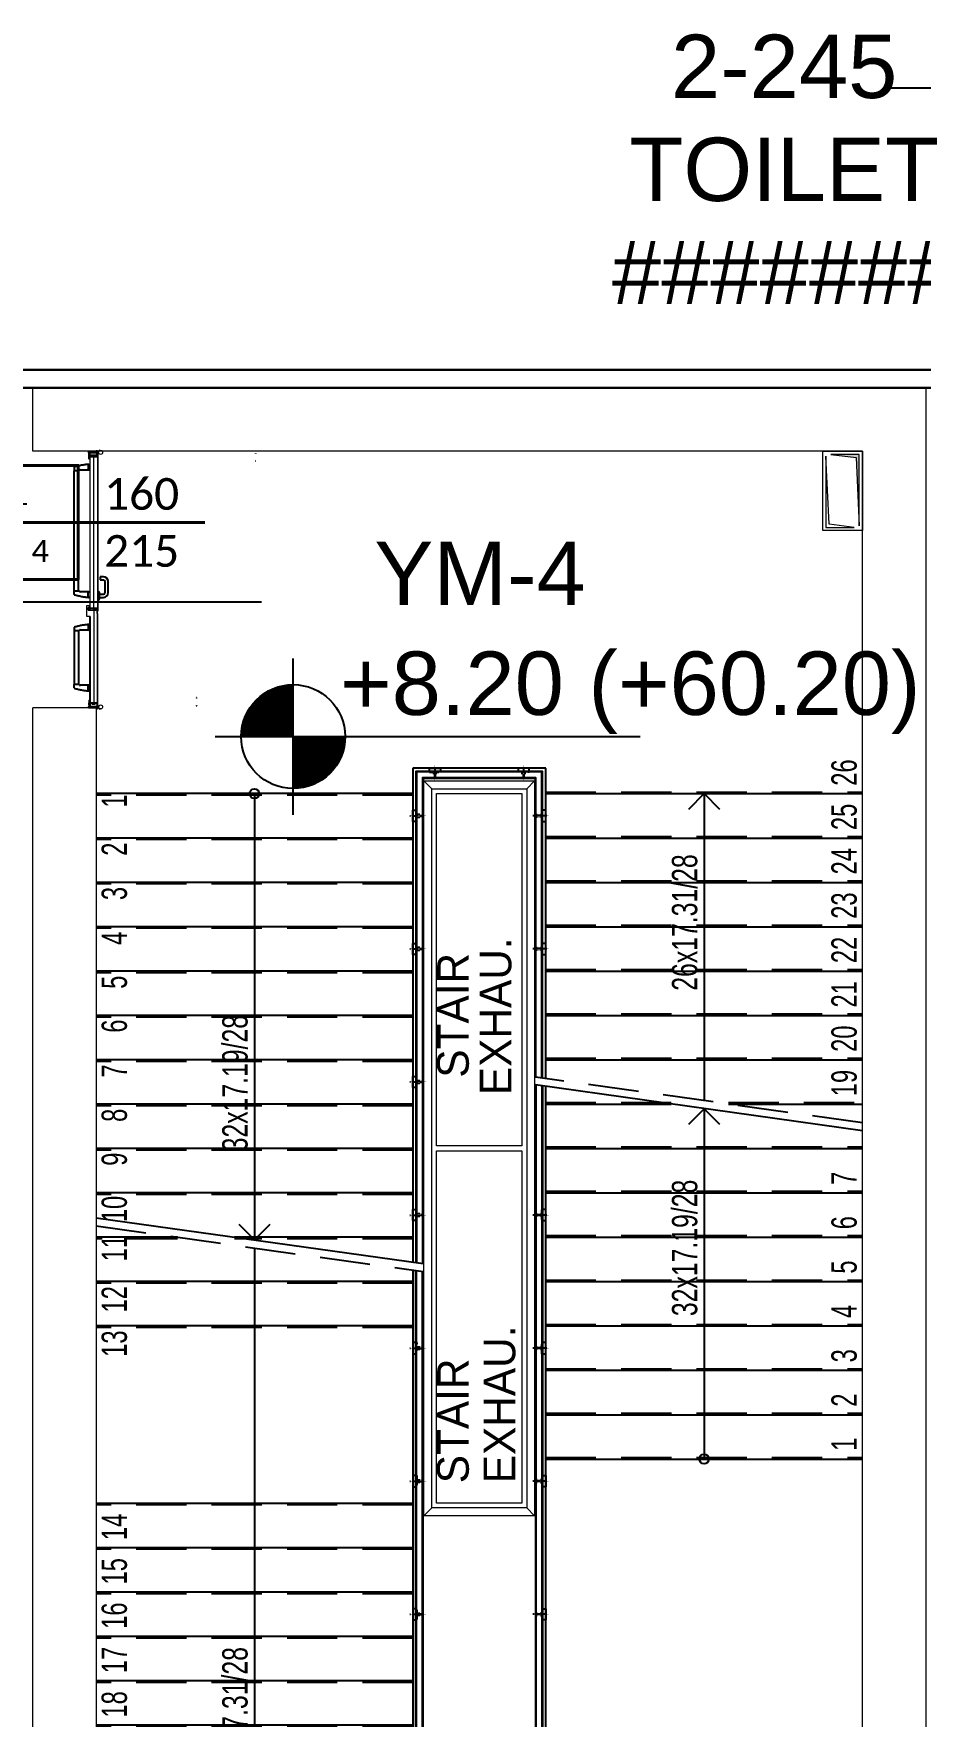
# Model space of a CAD drawing. Header units: centimetres. Extents: x -678439 to 55805, y -426864 to 17948.
# Drawn here: x 47640 to 48200, y 16465 to 17528 of the extents above; entities that cross this region are included whole.
import ezdxf
from ezdxf.enums import TextEntityAlignment as Align

# ---------------------------------------------------------------- set-up
doc = ezdxf.new("R2010")
doc.units = ezdxf.units.CM
doc.header["$LTSCALE"] = 0.01
doc.header["$MEASUREMENT"] = 0
for name, pattern in [('DASHDOT', [1, 0.5, -0.25, 0, -0.25]), ('DOT', [6.35, 0, -6.35]), ('HIDDEN', [9.525, 6.35, -3.175])]:
    doc.linetypes.add(name, pattern=pattern)
doc.layers.get('0').update_dxf_attribs({"lineweight": 0})
for name, color, linetype in [('6', 242, 'Continuous'), ('AG-DOOR', 2, 'Continuous'), ('AG-DOOR-OPENING', 9, 'HIDDEN'), ('AG-HATCH', 9, 'Continuous'), ('AG-HIDDEN', 9, 'HIDDEN'), ('AG-STAIR', 3, 'Continuous'), ('AG-TEXT', 7, 'Continuous'), ('AR-HANDRAIL', 20, 'Continuous'), ('V_KOT', 2, 'Continuous')]:
    doc.layers.add(name, color=color, linetype=linetype)
for name, color, linetype, lineweight in [('AG-DOOR-NOTATION-FIRE', 1, 'Continuous', 40), ('AG-Door_Aluminum', 60, 'Continuous', 13), ('AG-Insulation_Heat_Rockwool', 95, 'BATTING', 13), ('AI-040', 2, 'Continuous', 20), ('AI-040 @ 250', 2, 'Continuous', 20), ('Cephe Duvarı', 3, 'Continuous', 30), ('PERDE DUVAR', 5, 'Continuous', 40), ('shaft', 3, 'Continuous', 20), ('sıva', 160, 'Continuous', 9)]:
    doc.layers.add(name, color=color, linetype=linetype, lineweight=lineweight)
doc.styles.add('$0$IIS IKEA SANS', font='')
doc.styles.add('ALANLAR_B8$0$ALANLAR_B8$0$VIVA_100', font='arial.ttf', dxfattribs={"height": 25})
doc.styles.add('Arial', font='arial.ttf')
doc.styles.add('CALIBRI LIGHT', font='calibril.ttf')
doc.styles.get('$0$IIS IKEA SANS').set_extended_font_data('IKEA Sans')
doc.linetypes.add('BATTING', pattern='A,0.0001,-0.1,[134,ltypeshp.shx,S=0.1,R=0,X=-0.1,Y=0],-0.2,[134,ltypeshp.shx,S=0.1,R=180,X=0.1,Y=0],-0.1', length=0.4001)

# ---------------------------------------------------------------- blocks, each defined once
blk = doc.blocks.new('A$C4FB81733')
at = {"layer": 'PERDE DUVAR', "lineweight": -2}
blk.add_line((8780, 5140), (8780, 5540), dxfattribs=at)
for points in [[(8780, 5140), (0, 5140), (0, 5540), (8780, 5540)], [(10400, 5540), (10800, 5540), (10800, -100), (0, -100), (0, 300), (10400, 300), (10400, 5540)]]:
    blk.add_lwpolyline(points, dxfattribs=at)
blk = doc.blocks.new('*U93')
at = {"style": 'Arial'}
for tag, p in [('NO', (1.676, 0.8)), ('MAHAL', (1.676, -1.8)), ('ALAN', (1.676, -4.4))]:
    blk.add_attdef(tag, text='', height=1.6, dxfattribs=at).set_placement(p, align=Align.MIDDLE_CENTER)
blk = doc.blocks.new('*U260')
for p, q in [((0, -493), (0, 493)), ((-493, 0), (2191, 0))]:
    blk.add_line(p, q)
at = {"const_width": 328}
for points in [[(0, 164, 0.414214), (-164, 0, 0.414214)], [(0, -164, 0.414214), (164, 0, 0.414214)]]:
    blk.add_lwpolyline(points, format="xyb", dxfattribs=at)
blk.add_circle((0, 0), 328)
at = {"style": 'ALANLAR_B8$0$ALANLAR_B8$0$VIVA_100'}
for tag, p in [('%%P0.00', (1897, 137)), ('-0.07', (1834, -502))]:
    blk.add_attdef(tag, text='', height=400, dxfattribs=at).set_placement(p, align=Align.RIGHT)
blk = doc.blocks.new('*U273')
blk.add_lwpolyline([(1000, -450), (2200, -450), (2200, 450), (1000, 450)], close=True)
for points in [[(2200, 0), (0, 0)], [(1600, -450), (1600, 0)]]:
    blk.add_lwpolyline(points)
at = {"style": 'CALIBRI LIGHT'}
for tag, height, p in [('GENİŞLİK', 250, (500, 225)), ('KAPIKODU', 175, (1600, 225)), ('YÜKSEKLİK', 250, (500, -225)), ('KATTAKI.SAYISI', 175, (1300, -225)), ('BULUNDUGU.KAT', 175, (1900, -225))]:
    blk.add_attdef(tag, text='', height=height, dxfattribs=at).set_placement(p, align=Align.MIDDLE_CENTER)
blk = doc.blocks.new('conta')
at = {"layer": 'sıva', "ltscale": 10}
for p, q in [((-2649.9, 5345.5), (-2649.8, 5345.6)), ((-2649.9, 5344.5), (-2649.8, 5344.3)), ((-2649.8, 5344.3), (-2649.7, 5344.3)), ((-2649.7, 5345.4), (-2649.3, 5345.4)), ((-2649.2, 5345.4), (-2649.1, 5345.5)), ((-2649, 5344), (-2648.8, 5343.8)), ((-2648.9, 5344.1), (-2648.7, 5343.9)), ((-2648.8, 5345.1), (-2648.6, 5345.3)), ((-2648.8, 5344.9), (-2648.6, 5345.2)), ((-2648.7, 5343.8), (-2648.7, 5343.8)), ((-2648.6, 5345.3), (-2648.6, 5345.3))]:
    blk.add_line(p, q, dxfattribs=at)
for centre, radius, start, end in [((-2649.8, 5345.5), 0.05, 140.6345, 188.9372), ((-2653, 5345), 3.19, 350.4674, 8.9372), ((-2649.9, 5344.5), 0.02, 170.4674, 213.7451), ((-2649.7, 5345.6), 0.0696, 22.2428, 159.258), ((-2650.9, 5345), 1.24, 340.3382, 16.7772), ((-2649.7, 5344.6), 0.03, 160.3382, 273.2666), ((-2649.7, 5345.4), 0.03, 90, 196.7772), ((-2649.6, 5341.5), 3.01, 80.4362, 93.2666), ((-2649.3, 5345.5), 0.05, 270, 303.0062), ((-2649.2, 5344.1), 0.231, 353.9571, 81.9004), ((-2649.1, 5345.5), 0.03, 4.7972, 123.0062), ((-2649.1, 5344.5), 0.03, 260.4362, 338.7066), ((-2651.2, 5344.8), 2.33, 7.5897, 18.7951), ((-2649, 5345.6), 0.05, 18.7951, 42.1429), ((-2650.2, 5345), 1.27, 338.7066, 23.0418), ((-2648.9, 5344.1), 0.1, 173.9571, 217.2653), ((-2648.8, 5345.1), 0.05, 187.5897, 322.7347), ((-2658.2, 5345.2), 9.36, 353.6857, 357.8537), ((-2648.8, 5344.2), 0.1, 173.6857, 217.2653), ((-2648.8, 5344.8), 0.05, 142.7347, 180.2669), ((-2648.7, 5343.8), 0.05, 217.2653, 307.2653), ((-2648.7, 5343.8), 0.05, 307.2653, 37.2653), ((-2648.6, 5345.3), 0.05, 52.7347, 142.7347), ((-2648.6, 5345.3), 0.05, 322.7347, 52.7347)]:
    blk.add_arc(centre, radius, start, end, dxfattribs=at)
for points, knots in [([(-2649, 5345.6), (-2649, 5345.6), (-2649.1, 5345.7), (-2649.2, 5345.4), (-2649.3, 5345.7), (-2649.4, 5345.5), (-2649.5, 5345.7), (-2649.6, 5345.5), (-2649.7, 5345.6), (-2649.7, 5345.6)], [0.0086373, 0.0086373, 0.0086373, 0.0086373, 0.1097304, 0.3133405, 0.4430081, 0.5658764, 0.7165186, 0.8527974, 0.9648495, 0.9648495, 0.9648495, 0.9648495]), ([(-2649.7, 5344.3), (-2649.7, 5344.3), (-2649.7, 5344.5), (-2649.6, 5344.3), (-2649.3, 5344.4), (-2649.2, 5344.4), (-2649.2, 5344.4)], [0, 0, 0, 0, 0.1008757, 0.3841126, 0.5436166, 0.6906785, 0.6906785, 0.6906785, 0.6906785])]:
    blk.add_open_spline(points, degree=3, knots=knots, dxfattribs=at)
blk = doc.blocks.new('YANGIN KAC KAPI')
at = {"layer": 'AG-HATCH', "lineweight": 5, "ltscale": 2}
h = blk.add_hatch(color=256, dxfattribs=at)
h.dxf.hatch_style = 1
h.paths.add_polyline_path([(-1.593, -0.023), (-1.595, -0.023), (-1.595, -0.009), (-1.593, -0.009)])
h = blk.add_hatch(color=256, dxfattribs=at)
h.dxf.hatch_style = 1
h.paths.add_polyline_path([(-0.027, -0.023), (-0.025, -0.023), (-0.025, -0.009), (-0.027, -0.009)])
at = {"layer": 'AG-DOOR', "color": 4, "lineweight": -2, "ltscale": 10}
for p, q in [((-0.828, 0.047), (-0.828, 0.027)), ((-0.828, 0.027), (-0.808, 0.027)), ((-0.808, 0.027), (-0.808, 0.047)), ((-0.728, 0.077), (-0.798, 0.077)), ((-0.728, 0.057), (-0.798, 0.057)), ((-0.733, 0.019), (-0.733, 0.011)), ((-0.686, 0.021), (-0.731, 0.021)), ((-0.718, 0.021), (-0.718, 0.047)), ((-0.698, 0.021), (-0.698, 0.047)), ((-0.683, 0.011), (-0.683, 0.019))]:
    blk.add_line(p, q, dxfattribs=at)
at = {"layer": 'AG-DOOR', "color": 9, "linetype": 'HIDDEN', "ltscale": 100}
for p, q in [((-1.537, -0.046), (-1.537, -0.039)), ((-1.537, -0.046), (-1.537, -0.039)), ((-1.537, -0.046), (-1.537, -0.039)), ((-1.535, -0.049), (-1.505, -0.049)), ((-1.502, -0.039), (-1.502, -0.046)), ((-1.502, -0.046), (-1.502, -0.101)), ((-1.497, -0.104), (-1.5, -0.104)), ((-1.497, -0.104), (-1.497, -0.139)), ((-0.738, -0.104), (-0.738, -0.139)), ((-0.738, -0.104), (-0.735, -0.104)), ((-0.733, -0.046), (-0.733, -0.039)), ((-0.733, -0.046), (-0.733, -0.039)), ((-0.733, -0.046), (-0.733, -0.039)), ((-0.733, -0.046), (-0.733, -0.101)), ((-0.7, -0.049), (-0.731, -0.049)), ((-0.698, -0.039), (-0.698, -0.046)), ((-0.527, -0.039), (-0.527, -0.046)), ((-0.525, -0.049), (-0.495, -0.049)), ((-0.492, -0.046), (-0.492, -0.039)), ((-0.492, -0.046), (-0.492, -0.039)), ((-0.492, -0.046), (-0.492, -0.039)), ((-0.492, -0.046), (-0.492, -0.101)), ((-0.487, -0.104), (-0.49, -0.104)), ((-0.487, -0.104), (-0.487, -0.139)), ((-0.148, -0.104), (-0.148, -0.139)), ((-0.148, -0.104), (-0.145, -0.104)), ((-0.143, -0.039), (-0.143, -0.046)), ((-0.143, -0.046), (-0.143, -0.101)), ((-0.11, -0.049), (-0.14, -0.049)), ((-0.108, -0.046), (-0.108, -0.039)), ((-0.108, -0.046), (-0.108, -0.039)), ((-0.108, -0.046), (-0.108, -0.039)), ((-1.518, -0.139), (-1.497, -0.139)), ((-0.738, -0.111), (-1.497, -0.111)), ((-0.738, -0.139), (-1.497, -0.139)), ((-0.717, -0.139), (-0.738, -0.139)), ((-0.508, -0.139), (-0.487, -0.139)), ((-0.487, -0.111), (-0.148, -0.111)), ((-0.487, -0.139), (-0.148, -0.139)), ((-0.127, -0.139), (-0.148, -0.139))]:
    blk.add_line(p, q, dxfattribs=at)
at = {"layer": 'AG-DOOR', "color": 9, "ltscale": 10}
for p, q in [((-0.627, -0.001), (-0.63, -0.001)), ((-0.63, -0.02), (-0.627, -0.02)), ((-0.627, -0.016), (-0.627, -0.001)), ((-0.627, -0.004), (-0.617, -0.004)), ((-0.627, -0.006), (-0.617, -0.006)), ((-0.617, -0.01), (-0.627, -0.016)), ((-0.627, -0.02), (-0.627, -0.016))]:
    blk.add_line(p, q, dxfattribs=at)
at = {"layer": 'AG-DOOR', "color": 4, "lineweight": -2, "ltscale": 10}
for centre, radius, start, end in [((-0.798, 0.047), 0.03, 90, 180), ((-0.798, 0.047), 0.01, 90, 180), ((-0.731, 0.019), 0.0025, 90, 180), ((-0.728, 0.047), 0.03, 0, 90), ((-0.728, 0.047), 0.01, 0, 90), ((-0.686, 0.019), 0.0025, 0, 90)]:
    blk.add_arc(centre, radius, start, end, dxfattribs=at)
at = {"layer": 'AG-DOOR', "color": 9, "linetype": 'HIDDEN', "ltscale": 100}
for centre, radius, start, end in [((-1.162, -0.023), 0.376, 183.5277, 197.6198), ((-1.535, -0.046), 0.0025, 180, 270), ((-1.505, -0.046), 0.0025, 270, 0), ((-1.5, -0.101), 0.0025, 180, 270), ((-0.735, -0.101), 0.0025, 270, 0), ((-0.731, -0.046), 0.0025, 180, 270), ((-0.731, -0.046), 0.0025, 180, 270), ((-0.731, -0.046), 0.0025, 180, 270), ((-1.074, -0.023), 0.376, 342.3802, 356.4723), ((-0.7, -0.046), 0.0025, 270, 0), ((-0.151, -0.023), 0.376, 183.5277, 197.6198), ((-0.525, -0.046), 0.0025, 180, 270), ((-0.495, -0.046), 0.0025, 270, 0), ((-0.495, -0.046), 0.0025, 270, 0), ((-0.495, -0.046), 0.0025, 270, 0), ((-0.49, -0.101), 0.0025, 180, 270), ((-0.145, -0.101), 0.0025, 270, 0), ((-0.14, -0.046), 0.0025, 180, 270), ((-0.483, -0.023), 0.376, 342.3802, 356.4723), ((-0.11, -0.046), 0.0025, 270, 0), ((-1.518, -0.136), 0.0025, 197.6198, 270), ((-0.717, -0.136), 0.0025, 270, 342.3802), ((-0.508, -0.136), 0.0025, 197.6198, 270), ((-0.127, -0.136), 0.0025, 270, 342.3802)]:
    blk.add_arc(centre, radius, start, end, dxfattribs=at)
at = {"layer": 'AG-DOOR-OPENING', "color": 9, "linetype": 'DOT', "ltscale": 80}
for points in [[(-1.607, 0.011), (-1.607, 1.007, -0.414214), (-1.606, 1.008), (-1.558, 1.008, -0.414214), (-1.557, 1.007), (-1.557, 0.011)], [(-0.013, 0.011), (-0.013, 0.635, 0.414214), (-0.014, 0.636), (-0.062, 0.636, 0.414214), (-0.063, 0.635), (-0.063, 0.011)]]:
    blk.add_lwpolyline(points, format="xyb", dxfattribs=at)
for centre, radius, start, end in [((-1.608, 0.01), 0.998, 0.0403, 89.9595), ((-0.015, 0.039), 0.596, 89.8091, 182.8107)]:
    blk.add_arc(centre, radius, start, end, dxfattribs=at)
at = {"layer": 'AG-Door_Aluminum', "color": 9, "ltscale": 10}
for p, q in [((-1.625, 0.025), (-1.629, 0.024)), ((-1.621, 0.014), (-1.62, 0.011)), ((-1.62, 0.011), (-1.618, 0.011)), ((-1.618, 0.011), (-1.619, 0.016)), ((-1.618, 0.01), (-1.618, 0.017)), ((-1.615, 0.01), (-1.615, 0.016)), ((-1.605, 0.019), (-1.61, 0.015)), ((-1.592, 0.008), (-1.607, 0.008)), ((-1.592, 0.005), (-1.593, 0.005)), ((-1.59, -0.009), (-1.59, 0.003)), ((-0.03, -0.009), (-0.03, 0.003)), ((-0.028, 0.008), (-0.013, 0.008)), ((-0.028, 0.005), (-0.027, 0.005)), ((-0.015, 0.019), (-0.01, 0.015)), ((-0.005, 0.01), (-0.005, 0.016)), ((-0.002, 0.01), (-0.002, 0.017)), ((-0.002, 0.011), (-0.001, 0.016)), ((0, 0.011), (-0.002, 0.011)), ((0.001, 0.014), (0, 0.011)), ((0.005, 0.025), (0.009, 0.024)), ((-1.59, -0.017), (-1.59, -0.009)), ((-1.587, -0.017), (-1.59, -0.017)), ((-0.033, -0.017), (-0.03, -0.017)), ((-0.03, -0.017), (-0.03, -0.009))]:
    blk.add_line(p, q, dxfattribs=at)
at = {"layer": 'AG-Door_Aluminum', "ltscale": 0.3}
for p, q in [((-1.607, 0.009), (-1.607, 0.01)), ((-1.606, 0.011), (-0.611, 0.011)), ((-1.606, 0.01), (-0.611, 0.01)), ((-1.606, 0.01), (-1.606, 0.009)), ((-1.606, 0.009), (-1.587, 0.009)), ((-1.606, 0.008), (-1.589, 0.008)), ((-1.605, 0.009), (-1.605, 0.01)), ((-1.589, 0.009), (-1.589, 0.008)), ((-1.587, -0.009), (-1.587, 0.009)), ((-1.586, -0.009), (-1.586, 0.009)), ((-0.631, -0.009), (-0.631, 0.009)), ((-0.63, -0.009), (-0.63, 0.009)), ((-0.611, 0.009), (-0.63, 0.009)), ((-0.628, 0.009), (-0.628, 0.008)), ((-0.611, 0.008), (-0.628, 0.008)), ((-0.619, 0.006), (-0.619, -0.001)), ((-0.618, 0.007), (-0.598, 0.007)), ((-0.617, 0.006), (-0.598, 0.006)), ((-0.612, 0.009), (-0.612, 0.01)), ((-0.611, 0.01), (-0.611, 0.009)), ((-0.61, 0.009), (-0.61, 0.01)), ((-0.598, 0.007), (-0.595, 0.011)), ((-0.598, 0.006), (-0.594, 0.01)), ((-0.014, 0.011), (-0.595, 0.011)), ((-0.014, 0.01), (-0.594, 0.01)), ((-0.034, -0.009), (-0.034, 0.009)), ((-0.033, -0.009), (-0.033, 0.009)), ((-0.014, 0.009), (-0.033, 0.009)), ((-0.031, 0.009), (-0.031, 0.008)), ((-0.014, 0.008), (-0.031, 0.008)), ((-0.015, 0.009), (-0.015, 0.01)), ((-0.014, 0.01), (-0.014, 0.009)), ((-0.013, 0.009), (-0.013, 0.01)), ((-1.587, -0.038), (-1.587, -0.009)), ((-1.586, -0.038), (-1.586, -0.009)), ((-0.631, -0.038), (-1.586, -0.038)), ((-1.586, -0.039), (-0.631, -0.039)), ((-0.647, -0.058), (-0.647, -0.042)), ((-0.646, -0.041), (-0.634, -0.041)), ((-0.646, -0.057), (-0.646, -0.043)), ((-0.578, -0.059), (-0.646, -0.059)), ((-0.645, -0.042), (-0.634, -0.042)), ((-0.579, -0.058), (-0.645, -0.058)), ((-0.634, -0.043), (-0.635, -0.049)), ((-0.634, -0.05), (-0.619, -0.05)), ((-0.631, -0.038), (-0.631, -0.009)), ((-0.63, -0.038), (-0.63, -0.009)), ((-0.618, -0.049), (-0.618, -0.042)), ((-0.578, -0.039), (-0.578, -0.057)), ((-0.577, -0.038), (-0.034, -0.038)), ((-0.577, -0.039), (-0.577, -0.058)), ((-0.034, -0.039), (-0.577, -0.039)), ((-0.034, -0.038), (-0.034, -0.009)), ((-0.033, -0.038), (-0.033, -0.009))]:
    blk.add_line(p, q, dxfattribs=at)
at = {"layer": 'AG-Door_Aluminum', "color": 4, "ltscale": 0.3}
for p, q in [((-1.595, 0.004), (-1.595, -0.006)), ((-0.025, 0.004), (-0.025, -0.006)), ((-1.595, -0.038), (-1.607, -0.038)), ((-1.597, -0.009), (-1.597, -0.008)), ((-1.597, -0.023), (-1.597, -0.009)), ((-1.595, -0.025), (-1.595, -0.038)), ((-0.025, -0.025), (-0.025, -0.038)), ((-0.025, -0.038), (-0.013, -0.038)), ((-0.023, -0.009), (-0.023, -0.008)), ((-0.023, -0.023), (-0.023, -0.009))]:
    blk.add_line(p, q, dxfattribs=at)
for points in [[(-1.624, 0.007), (-1.624, 0), (-1.626, 0), (-1.626, 0.007, -0.414214), (-1.623, 0.01), (-1.612, 0.01, -0.414214), (-1.61, 0.008, 0.414214), (-1.609, 0.007), (-1.596, 0.007)], [(-1.596, 0.005), (-1.609, 0.005, -0.414214), (-1.612, 0.008, 0.414214), (-1.612, 0.008), (-1.623, 0.008, 0.414214), (-1.624, 0.007)], [(-1.593, 0.004), (-1.593, -0.006, -0.414214), (-1.595, -0.008, 0.414214), (-1.595, -0.009), (-1.595, -0.023, 0.414214), (-1.595, -0.023, -0.414214), (-1.593, -0.025), (-1.593, -0.038, -0.414214), (-1.595, -0.04), (-1.607, -0.04, 1), (-1.607, -0.043), (-1.572, -0.043)], [(-0.027, 0.004), (-0.027, -0.006, 0.414214), (-0.025, -0.008, -0.414214), (-0.025, -0.009), (-0.025, -0.023, -0.414214), (-0.025, -0.023, 0.414214), (-0.027, -0.025), (-0.027, -0.038, 0.414214), (-0.025, -0.04), (-0.013, -0.04, -1), (-0.013, -0.043), (-0.048, -0.043)], [(0.004, 0.007), (0.004, 0), (0.006, 0), (0.006, 0.007, 0.414214), (0.003, 0.01), (-0.008, 0.01, 0.414214), (-0.01, 0.008, -0.414214), (-0.011, 0.007), (-0.024, 0.007)], [(-0.024, 0.005), (-0.011, 0.005, 0.414214), (-0.008, 0.008, -0.414214), (-0.008, 0.008), (0.003, 0.008, -0.414214), (0.004, 0.007)], [(-1.581, -0.043), (-1.581, -0.041), (-1.572, -0.041, -1), (-1.572, -0.045), (-1.607, -0.045)], [(-0.039, -0.043), (-0.039, -0.041), (-0.048, -0.041, 1), (-0.048, -0.045), (-0.013, -0.045)]]:
    blk.add_lwpolyline(points, format="xyb", dxfattribs=at)
at = {"layer": 'AG-Door_Aluminum', "ltscale": 0.3}
for points in [[(-0.618, 0.005), (-0.618, 0, 0.414214), (-0.617, -0.001), (-0.617, -0.001, -0.414214), (-0.616, -0.002), (-0.616, -0.04, -0.414214), (-0.617, -0.041), (-0.617, -0.041)], [(-0.618, -0.002), (-0.617, -0.002, -0.414214), (-0.617, -0.002), (-0.617, -0.04, -0.414214), (-0.617, -0.04), (-0.618, -0.04, 0.414214), (-0.619, -0.041), (-0.619, -0.049, -0.414214), (-0.619, -0.049), (-0.633, -0.049, -0.469603), (-0.634, -0.048), (-0.633, -0.042)]]:
    blk.add_lwpolyline(points, format="xyb", dxfattribs=at)
at = {"layer": 'AG-Door_Aluminum', "color": 9, "ltscale": 10}
for centre in [(-1.613, 0.029), (-0.007, 0.029)]:
    blk.add_circle(centre, 0.0126, dxfattribs=at)
for centre, radius, start, end in [((-1.613, 0.029), 0.0163, 196.3458, 241.2012), ((-1.622, 0.016), 0.00297, 12.1292, 36.6827), ((-1.607, 0.012), 0.007, 144.8285, 196.6008), ((-1.607, 0.012), 0.004, 133.501, 269.7288), ((-1.592, 0.003), 0.005, 0, 89.9977), ((-1.592, 0.003), 0.002, 0, 90), ((-0.028, 0.003), 0.005, 90.0023, 180), ((-0.028, 0.003), 0.002, 90, 180), ((-0.013, 0.012), 0.004, 270.2712, 46.499), ((-0.013, 0.012), 0.007, 343.3992, 35.1715), ((0.002, 0.016), 0.00297, 143.3173, 167.8708), ((-0.007, 0.029), 0.0163, 298.7988, 343.6542)]:
    blk.add_arc(centre, radius, start, end, dxfattribs=at)
at = {"layer": 'AG-Door_Aluminum', "ltscale": 0.3}
for centre, radius, start, end in [((-1.606, 0.01), 0.001, 90, 180), ((-1.606, 0.009), 0.001, 180, 270), ((-1.587, 0.009), 0.001, 0, 90), ((-0.63, 0.009), 0.001, 90, 180), ((-0.618, 0.006), 0.001, 90, 180), ((-0.617, 0.005), 0.0005, 90, 180), ((-0.611, 0.01), 0.001, 0, 90), ((-0.611, 0.009), 0.001, 270, 0), ((-0.033, 0.009), 0.001, 90, 180), ((-0.014, 0.01), 0.001, 0, 90), ((-0.014, 0.009), 0.001, 270, 0), ((-1.586, -0.038), 0.001, 180, 270), ((-0.646, -0.042), 0.001, 90, 180), ((-0.646, -0.058), 0.001, 180, 270), ((-0.645, -0.043), 0.0005, 90, 180), ((-0.645, -0.057), 0.0005, 180, 270), ((-0.634, -0.049), 0.001, 168.932, 270), ((-0.634, -0.042), 0.001, 349.3803, 90), ((-0.634, -0.043), 0.0005, 348.932, 90), ((-0.631, -0.038), 0.001, 270, 0), ((-0.618, -0.001), 0.001, 180, 270), ((-0.619, -0.049), 0.001, 270, 0), ((-0.617, -0.042), 0.0005, 90, 180), ((-0.579, -0.057), 0.0005, 270, 0), ((-0.577, -0.039), 0.001, 90.0003, 180), ((-0.578, -0.058), 0.001, 270, 0), ((-0.577, -0.039), 0.0005, 90, 180), ((-0.034, -0.038), 0.001, 270, 0)]:
    blk.add_arc(centre, radius, start, end, dxfattribs=at)
at = {"layer": 'AG-Door_Aluminum', "color": 4, "ltscale": 0.3}
for centre, radius, start, end in [((-1.596, 0.004), 0.0026, 0, 90), ((-1.596, 0.004), 0.0008, 0, 90), ((-0.024, 0.004), 0.0026, 90, 180), ((-0.024, 0.004), 0.0008, 90, 180), ((-1.607, -0.042), 0.0033, 90, 270), ((-1.595, -0.008), 0.002, 90, 180), ((-1.595, -0.023), 0.002, 180, 270), ((-1.595, -0.006), 0.0005, 270, 0), ((-1.595, -0.025), 0.0005, 0, 90), ((-1.595, -0.038), 0.0005, 270, 0), ((-0.025, -0.008), 0.002, 0, 90), ((-0.025, -0.006), 0.0005, 180, 270), ((-0.025, -0.023), 0.002, 270, 0), ((-0.025, -0.025), 0.0005, 90, 180), ((-0.025, -0.038), 0.0005, 180, 270), ((-0.013, -0.042), 0.0033, 270, 90)]:
    blk.add_arc(centre, radius, start, end, dxfattribs=at)
at = {"layer": 'AG-HATCH', "color": 9, "linetype": 'Continuous'}
for p, q in [((-1.606, -0.043), (-1.588, -0.043)), ((-1.602, -0.043), (-1.602, -0.042)), ((-1.601, -0.042), (-1.6, -0.04)), ((-1.6, -0.041), (-1.6, -0.041)), ((-1.6, -0.042), (-1.598, -0.042)), ((-1.598, -0.041), (-1.597, -0.04)), ((-1.597, -0.041), (-1.597, -0.041)), ((-1.597, -0.042), (-1.595, -0.042)), ((-1.593, -0.04), (-1.593, -0.035)), ((-1.592, -0.035), (-1.591, -0.04)), ((-0.019, -0.043), (-0.032, -0.043)), ((-0.028, -0.035), (-0.029, -0.04)), ((-0.027, -0.04), (-0.027, -0.035)), ((-0.023, -0.042), (-0.025, -0.042)), ((-0.022, -0.041), (-0.023, -0.04)), ((-0.023, -0.041), (-0.023, -0.041)), ((-0.02, -0.042), (-0.022, -0.042)), ((-0.019, -0.042), (-0.02, -0.04)), ((-0.02, -0.041), (-0.02, -0.041)), ((-0.018, -0.043), (-0.018, -0.042))]:
    blk.add_line(p, q, dxfattribs=at)
at = {"layer": 'AG-HATCH', "ltscale": 2.5}
for points in [[(-1.62, 0), (-1.61, 0), (-1.61, -0.045), (-1.62, -0.045)], [(-0.01, 0), (0, 0), (0, -0.045), (-0.01, -0.045)]]:
    blk.add_lwpolyline(points, close=True, dxfattribs=at)
at = {"layer": 'AG-HATCH', "lineweight": 5, "ltscale": 2}
for points in [[(-1.595, -0.023), (-1.593, -0.023), (-1.593, -0.009), (-1.595, -0.009), (-1.595, -0.023)], [(-0.025, -0.023), (-0.027, -0.023), (-0.027, -0.009), (-0.025, -0.009), (-0.025, -0.023)]]:
    blk.add_lwpolyline(points, dxfattribs=at)
at = {"layer": 'AG-HATCH', "color": 9, "linetype": 'Continuous'}
for centre, radius, start, end in [((-1.601, -0.042), 0.000526, 144.9923, 180), ((-1.601, -0.043), 0.000526, 180, 270), ((-1.6, -0.041), 0.000316, 324.9586, 145.0152), ((-1.6, -0.041), 0.000211, 145.0123, 270), ((-1.598, -0.041), 0.00105, 270.0106, 324.9923), ((-1.597, -0.041), 0.000316, 331.169, 157.4401), ((-1.597, -0.041), 0.000211, 151.2102, 270), ((-1.595, -0.04), 0.00211, 270, 0), ((-1.592, -0.035), 0.000526, 15.5884, 180), ((-1.589, -0.04), 0.00147, 195.5887, 270), ((-1.589, -0.017), 0.0245, 268.7806, 294.546), ((-1.592, -0.011), 0.0327, 278.2922, 296.0474), ((-1.578, -0.04), 0.000526, 285.3148, 104.5082), ((-0.031, -0.017), 0.0245, 245.454, 271.2194), ((-0.042, -0.04), 0.000526, 75.4918, 254.6852), ((-0.028, -0.011), 0.0327, 243.9526, 261.7078), ((-0.031, -0.04), 0.00147, 270, 344.4113), ((-0.028, -0.035), 0.000526, 0, 164.4116), ((-0.025, -0.04), 0.00211, 180, 270), ((-0.023, -0.041), 0.000316, 22.5599, 208.831), ((-0.023, -0.041), 0.000211, 270, 28.7898), ((-0.022, -0.041), 0.00105, 215.0077, 269.9894), ((-0.02, -0.041), 0.000316, 34.9848, 215.0414), ((-0.02, -0.041), 0.000211, 270, 34.9877), ((-0.019, -0.042), 0.000526, 0, 35.0077), ((-0.019, -0.043), 0.000526, 270, 0)]:
    blk.add_arc(centre, radius, start, end, dxfattribs=at)
at = {"layer": 'AG-Insulation_Heat_Rockwool', "ltscale": 48}
for p, q in [((-0.631, -0.014), (-1.586, -0.014)), ((-0.616, -0.014), (-0.034, -0.014))]:
    blk.add_line(p, q, dxfattribs=at)
at = {"layer": 'AG-DOOR', "xscale": -0.01, "yscale": 0.01, "zscale": 0.01, "rotation": 270}
blk.add_blockref('conta', (-54.078, 26.45), dxfattribs=at)
blk = doc.blocks.new('exhaust')
at = {"color": 8, "ltscale": 0.3}
blk.add_lwpolyline([(0, 700), (4640, 700), (4640, 0), (0, 0)], close=True, dxfattribs=at)
for points in [[(50, 650), (0, 700)], [(4590, 650), (4640, 700)], [(50, 50), (0, 0)], [(4640, 0), (4590, 50)]]:
    blk.add_lwpolyline(points, dxfattribs=at)
at = {"color": 122, "ltscale": 0.3}
blk.add_lwpolyline([(50, 650), (4590, 650), (4590, 50), (50, 50)], close=True, dxfattribs=at)
for points in [[(2305, 80), (80, 80), (80, 620), (2305, 620), (2305, 80)], [(2335, 620), (4560, 620), (4560, 80), (2335, 80), (2335, 620)]]:
    blk.add_lwpolyline(points, dxfattribs=at)
blk = doc.blocks.new('A$C6B6314DF')
at = {"layer": '6'}
blk.add_line((-37.11, -9.35, -0.02), (-35.255, -9.35, -0.02), dxfattribs=at)
blk = doc.blocks.new('KKK1')
at = {"layer": 'AR-HANDRAIL', "linetype": 'DASHDOT', "ltscale": 5}
blk.add_lwpolyline([(-140, 18), (-140, -82)], dxfattribs=at)
at = {"layer": 'AR-HANDRAIL', "color": 152, "ltscale": 2.5}
blk.add_lwpolyline([(-175, -20), (-175, 0), (-105, 0), (-105, -20)], dxfattribs=at)
at = {"layer": 'AR-HANDRAIL', "color": 9, "linetype": 'HIDDEN', "ltscale": 10}
blk.add_lwpolyline([(-175, -20), (-175, -25), (-105, -25), (-105, -20)], dxfattribs=at)
blk.add_lwpolyline([(-148, -25), (-148, -60), (-132, -60), (-132, -25)], close=True, dxfattribs=at)
blk = doc.blocks.new('A$C5B0D7380')
at = {"layer": 'AG-HIDDEN', "ltscale": 500}
for p, q in [((365.3, 425.2), (165.3, 425.2)), ((449.3, 427.2), (649.3, 427.2)), ((365.3, 397.2), (165.3, 397.2)), ((449.3, 399.2), (649.3, 399.2)), ((365.3, 369.2), (165.3, 369.2)), ((449.3, 371.2), (649.3, 371.2)), ((365.3, 341.2), (165.3, 341.2)), ((449.3, 343.2), (649.3, 343.2)), ((365.3, 313.2), (165.3, 313.2)), ((449.3, 315.2), (649.3, 315.2)), ((449.3, 287.2), (649.3, 287.2)), ((365.3, 285.2), (165.3, 285.2)), ((365.3, 257.2), (165.3, 257.2)), ((449.3, 259.2), (649.3, 259.2)), ((649.3, 218.4), (442.8, 247.3)), ((365.3, 229.2), (165.3, 229.2)), ((449.3, 231.2), (528.6, 231.2)), ((564.7, 231.2), (649.3, 231.2)), ((449.3, 203.2), (649.3, 203.2)), ((365.3, 201.2), (165.3, 201.2)), ((365.3, 173.2), (165.3, 173.2)), ((449.3, 175.2), (649.3, 175.2)), ((165.3, 153.4), (371.8, 124.5)), ((216.7, 145.2), (165.3, 145.2)), ((365.3, 145.2), (252.8, 145.2)), ((449.3, 147.2), (649.3, 147.2)), ((365.3, 117.2), (165.3, 117.2)), ((449.3, 119.2), (649.3, 119.2)), ((365.3, 89.2), (165.3, 89.2)), ((449.3, 91.2), (649.3, 91.2)), ((449.3, 63.2), (649.3, 63.2)), ((449.3, 35.2), (649.3, 35.2)), ((449.3, 7.2), (649.3, 7.2)), ((365.3, -22.8), (165.3, -22.8)), ((365.3, -50.8), (165.3, -50.8)), ((365.3, -78.8), (165.3, -78.8)), ((365.3, -106.8), (165.3, -106.8)), ((365.3, -134.8), (165.3, -134.8)), ((365.3, -162.8), (165.3, -162.8)), ((365.3, -190.8), (165.3, -190.8)), ((365.3, -218.8), (165.3, -218.8)), ((365.3, -246.8), (165.3, -246.8)), ((365.3, -274.8), (165.3, -274.8)), ((365.3, -302.8), (165.3, -302.8)), ((365.3, -330.8), (165.3, -330.8)), ((365.3, -358.8), (165.3, -358.8))]:
    blk.add_line(p, q, dxfattribs=at)
at = {"layer": 'AG-STAIR'}
for p, q in [((365.3, 442.2), (365.3, 130.5)), ((449.3, 442.2), (365.3, 442.2)), ((449.3, 246.4), (449.3, 442.2)), ((365.3, 426.2), (165.3, 426.2)), ((449.3, 426.2), (649.3, 426.2)), ((365.3, 398.2), (165.3, 398.2)), ((449.3, 398.2), (649.3, 398.2)), ((365.3, 370.2), (165.3, 370.2)), ((449.3, 370.2), (649.3, 370.2)), ((365.3, 342.2), (165.3, 342.2)), ((449.3, 342.2), (649.3, 342.2)), ((365.3, 314.2), (165.3, 314.2)), ((449.3, 314.2), (649.3, 314.2)), ((365.3, 286.2), (165.3, 286.2)), ((449.3, 286.2), (649.3, 286.2)), ((365.3, 258.2), (165.3, 258.2)), ((449.3, 258.2), (649.3, 258.2)), ((649.3, 213.3), (442.8, 242.3)), ((365.3, 230.2), (165.3, 230.2)), ((449.3, 230.2), (528.6, 230.2)), ((564.7, 230.2), (649.3, 230.2)), ((365.3, 202.2), (165.3, 202.2)), ((449.3, 202.2), (649.3, 202.2)), ((365.3, 174.2), (165.3, 174.2)), ((449.3, 174.2), (649.3, 174.2)), ((165.3, 158.5), (371.8, 129.6)), ((216.7, 146.2), (165.3, 146.2)), ((365.3, 146.2), (252.8, 146.2)), ((449.3, 146.2), (649.3, 146.2)), ((365.3, 118.2), (165.3, 118.2)), ((449.3, 118.2), (649.3, 118.2)), ((365.3, 90.2), (165.3, 90.2)), ((449.3, 90.2), (649.3, 90.2)), ((449.3, 62.2), (649.3, 62.2)), ((449.3, 34.2), (649.3, 34.2)), ((449.3, 6.2), (649.3, 6.2)), ((365.3, -21.8), (165.3, -21.8)), ((365.3, -49.8), (165.3, -49.8)), ((365.3, -77.8), (165.3, -77.8)), ((365.3, -105.8), (165.3, -105.8)), ((365.3, -133.8), (165.3, -133.8)), ((365.3, -161.8), (165.3, -161.8)), ((365.3, -189.8), (165.3, -189.8)), ((365.3, -217.8), (165.3, -217.8)), ((365.3, -245.8), (165.3, -245.8)), ((365.3, -273.8), (165.3, -273.8)), ((365.3, -301.8), (165.3, -301.8)), ((365.3, -329.8), (165.3, -329.8)), ((365.3, -357.8), (165.3, -357.8))]:
    blk.add_line(p, q, dxfattribs=at)
at = {"layer": 'AG-STAIR', "color": 9}
for p, q in [((265.3, 426.2), (265.3, 144.5)), ((549.3, 426.2), (549.3, 232.4)), ((549.3, 227.3), (549.3, 6.2)), ((265.3, 139.4), (265.3, -357.8))]:
    blk.add_line(p, q, dxfattribs=at)
for points in [[(559.2, 416.3), (549.3, 426.2), (539.4, 416.3)], [(559.2, 217.4), (549.3, 227.3), (539.4, 217.4)], [(255.4, 154.4), (265.3, 144.5), (275.2, 154.4)], [(255.4, -347.9), (265.3, -357.8), (275.2, -347.9)]]:
    blk.add_lwpolyline(points, dxfattribs=at)
at = {"layer": 'AG-STAIR'}
blk.add_lwpolyline([(365.3, 125.4), (365.3, -373.8), (449.3, -373.8), (449.3, 241.3)], dxfattribs=at)
at = {"layer": 'AG-STAIR', "color": 9}
for centre in [(265.3, 426.2), (549.3, 6.2)]:
    blk.add_circle(centre, 3, dxfattribs=at)
at = {"layer": 'AR-HANDRAIL', "color": 9, "ltscale": 2.5}
for points in [[(447.3, 246.7), (447.3, 440.2), (367.3, 440.2), (367.3, 130.2)], [(442.8, 247.3), (442.8, 435.7), (371.8, 435.7), (371.8, 129.6)], [(447.3, 241.6), (447.3, -371.8), (367.3, -371.8), (367.3, 125.2)], [(442.8, 242.3), (442.8, -367.3), (371.8, -367.3), (371.8, 124.5)]]:
    blk.add_lwpolyline(points, dxfattribs=at)
at = {"layer": 'AR-HANDRAIL', "ltscale": 2.5}
for points in [[(446.9, 246.7), (446.9, 439.9), (367.6, 439.9), (367.6, 130.2)], [(443.1, 247.3), (443.1, 436.1), (371.4, 436.1), (371.4, 129.6)], [(446.9, 241.7), (446.9, -371.4), (367.6, -371.4), (367.6, 125.1)], [(443.1, 242.2), (443.1, -367.6), (371.4, -367.6), (371.4, 124.6)]]:
    blk.add_lwpolyline(points, dxfattribs=at)
at = {"layer": 'AR-HANDRAIL', "yscale": 0.1, "zscale": 0.1}
for p, xscale in [((393.3, 442.2), 0.1), ((421.3, 442.2), -0.1)]:
    blk.add_blockref('KKK1', p, dxfattribs=dict(at, xscale=xscale))
for p, xscale, rotation in [((365.3, 426.2), 0.1, 90), ((449.3, 426.2), -0.1, 270), ((365.3, 342.2), 0.1, 90), ((449.3, 342.2), -0.1, 270), ((365.3, 258.2), 0.1, 90), ((365.3, 174.2), 0.1, 90), ((449.3, 174.2), -0.1, 270), ((365.3, 62.2), -0.1, 90), ((449.3, 90.2), -0.1, 270), ((365.3, -21.8), -0.1, 90), ((449.3, -21.8), 0.1, 270), ((365.3, -105.8), -0.1, 90), ((449.3, -105.8), 0.1, 270), ((365.3, -189.8), -0.1, 90), ((449.3, -189.8), 0.1, 270), ((365.3, -273.8), -0.1, 90), ((449.3, -273.8), 0.1, 270), ((365.3, -357.8), -0.1, 90), ((449.3, -357.8), 0.1, 270), ((393.3, -373.8), -0.1, 180), ((449.3, -373.8), -0.1, 180)]:
    blk.add_blockref('KKK1', p, dxfattribs=dict(at, xscale=xscale, rotation=rotation))
at = {"layer": 'AG-TEXT', "ltscale": 0.3, "style": '$0$IIS IKEA SANS', "width": 0.7}
for s, p in [('26', (645.7, 431.2)), ('1', (184.8, 417.4)), ('25', (645.7, 403.2)), ('2', (184.8, 387)), ('24', (645.7, 375.2)), ('3', (184.8, 359)), ('23', (645.7, 347.2)), ('4', (184.8, 330.7)), ('22', (645.7, 319.2)), ('5', (184.8, 303)), ('21', (645.7, 291.2)), ('6', (184.8, 275.3)), ('20', (645.7, 263.2)), ('7', (184.8, 247)), ('19', (645.7, 235.2)), ('8', (184.8, 219)), ('9', (184.8, 191.3)), ('7', (645.7, 179.2)), ('10', (184.8, 155.7)), ('6', (645.7, 151.2)), ('11', (184.8, 131)), ('5', (645.7, 123.2)), ('12', (184.8, 98.7)), ('4', (645.7, 95.2)), ('13', (184.8, 70.7)), ('3', (645.7, 67.2)), ('2', (645.7, 39.2)), ('1', (645.7, 11.4)), ('14', (184.8, -45)), ('15', (184.8, -73)), ('16', (184.8, -101)), ('17', (184.8, -129)), ('18', (184.8, -157)), ('19', (184.8, -185)), ('20', (184.8, -213)), ('21', (184.8, -241)), ('22', (184.8, -269)), ('23', (184.8, -297)), ('24', (184.8, -325)), ('25', (184.8, -353)), ('26', (184.8, -381))]:
    blk.add_text(s, height=16, rotation=90, dxfattribs=at).set_placement(p)
at = {"layer": 'AG-TEXT', "style": 'Arial', "width": 0.7}
for s, p in [('26x17.31/28', (545, 301.8)), ('32x17.19/28', (261, 200.4)), ('32x17.19/28', (545, 96.4)), ('26x17.31/28', (261, -198.6))]:
    blk.add_text(s, height=16, rotation=90, dxfattribs=at).set_placement(p)

msp = doc.modelspace()

# ---------------------------------------------------------------- hatches: boundary and pattern name
at = {"layer": 'shaft', "ltscale": 2000}
h = msp.add_hatch(color=256, dxfattribs=at)
h.dxf.hatch_style = 1
h.paths.add_polyline_path([(48161.7, 17216.9), (48161.7, 17261.9), (48143.7, 17261.9), (48159.7, 17259.9)])

# ---------------------------------------------------------------- linework, layer by layer
at = {"layer": 'AI-040', "color": 2, "linetype": 'Continuous', "lineweight": -2, "transparency": 33554610}
msp.add_lwpolyline([(48179.2, 17493.3), (48270.1, 17493.3), (48270.1, 17252.1)], dxfattribs=at)
at = {"layer": 'Cephe Duvarı', "ltscale": 1000, "transparency": 33554687}
for p, q in [((48589.7, 17315.4), (41358.2, 17315.4)), ((45149.7, 17303.9), (48589.7, 17303.9))]:
    msp.add_line(p, q, dxfattribs=at)
at = {"layer": 'shaft', "ltscale": 2000}
msp.add_lwpolyline([(48138.7, 17263.9), (48163.7, 17263.9), (48163.7, 17213.9), (48138.7, 17213.9)], close=True, dxfattribs=at)
for points in [[(48140.7, 17260.9), (48140.7, 17215.9), (48158.6, 17215.9), (48142.7, 17217.9), (48140.7, 17260.9)], [(48161.7, 17216.9), (48161.7, 17261.9), (48143.7, 17261.9), (48159.7, 17259.9), (48161.7, 17216.9)]]:
    msp.add_lwpolyline(points, dxfattribs=at)
at = {"layer": 'shaft', "ltscale": 100}
for points in [[(47894.7, 17047.9), (47948.7, 17047.9), (47948.7, 16825.4), (47894.7, 16825.4)], [(47894.7, 16822.4), (47948.7, 16822.4), (47948.7, 16599.9), (47894.7, 16599.9)]]:
    msp.add_lwpolyline(points, close=True, dxfattribs=at)

# ---------------------------------------------------------------- block references
at = {"xscale": 0.1, "yscale": 0.1, "zscale": 0.1, "rotation": 90}
msp.add_blockref('A$C4FB81733', (48193.7, 16223.9), dxfattribs=at)
msp.add_blockref('A$C5B0D7380', (47514.4, 16621.6))
at = {"color": 2, "xscale": 0.1, "yscale": 0.1, "zscale": 0.1, "rotation": 90}
msp.add_blockref('exhaust', (47956.7, 16591.9), dxfattribs=at)
at = {"layer": '6', "xscale": 100, "yscale": 100, "zscale": 100}
msp.add_blockref('A$C6B6314DF', (51309.7, 18103.9), dxfattribs=at)
at = {"layer": 'AG-DOOR', "xscale": 100, "yscale": 100, "zscale": 100, "rotation": 270}
msp.add_blockref('YANGIN KAC KAPI', (47679.7, 17101.9), dxfattribs=at)
at = {"layer": 'AG-DOOR-NOTATION-FIRE', "ltscale": 0.3}
ref = msp.add_blockref('*U273', (47748.5, 17219), dxfattribs=dict(at, xscale=-0.08000000000000002, yscale=0.08000000000000002, zscale=0.08000000000000002))
ref.add_attrib('BULUNDUGU.KAT', '2K', dxfattribs={"layer": '0', "height": 14, "style": 'CALIBRI LIGHT'}).set_placement((47596.5, 17201), align=Align.MIDDLE_CENTER)
ref.add_attrib('KATTAKI.SAYISI', '4', dxfattribs={"layer": '0', "height": 14, "style": 'CALIBRI LIGHT'}).set_placement((47644.5, 17201), align=Align.MIDDLE_CENTER)
ref.add_attrib('KAPIKODU', 'YK1', dxfattribs={"layer": '0', "height": 14, "style": 'CALIBRI LIGHT'}).set_placement((47620.5, 17237), align=Align.MIDDLE_CENTER)
ref.add_attrib('YÜKSEKLİK', '215', dxfattribs={"layer": '0', "height": 20, "style": 'CALIBRI LIGHT'}).set_placement((47708.5, 17201), align=Align.MIDDLE_CENTER)
ref.add_attrib('GENİŞLİK', '160', dxfattribs={"layer": '0', "height": 20, "style": 'CALIBRI LIGHT'}).set_placement((47708.5, 17237), align=Align.MIDDLE_CENTER)
at = {"layer": 'AI-040 @ 250', "color": 2, "linetype": 'Continuous', "lineweight": -2, "transparency": 33554610, "xscale": 25, "yscale": 25, "zscale": 25}
msp.add_blockref('*U93', (48072.4, 17486.9), dxfattribs=at).add_auto_attribs({'ALAN': '#######', 'MAHAL': 'TOILET', 'NO': '2-245'})
at = {"layer": 'V_KOT'}
ref = msp.add_blockref('*U260', (47804.2, 17083.8), dxfattribs=dict(at, xscale=0.1, yscale=0.1, zscale=0.1))
ref.add_attrib('%%P0.00', '   +8.20 (+60.20)', dxfattribs={"layer": '0', "height": 40, "style": 'ALANLAR_B8$0$ALANLAR_B8$0$VIVA_100'}).set_placement((47993.8, 17097.5), align=Align.CENTER)

# ---------------------------------------------------------------- texts
at = {"layer": 'AI-040', "style": 'Arial'}
msp.add_text('YM-4', height=40, dxfattribs=at).set_placement((47922.2, 17186.9), align=Align.MIDDLE_CENTER)
at = {"layer": 'shaft', "ltscale": 0.3, "style": '$0$IIS IKEA SANS'}
for s, p in [('EXHAU.', (47942, 16857.5)), ('STAIR', (47915.1, 16868.5)), ('EXHAU.', (47944.5, 16612.5)), ('STAIR', (47915.1, 16612.5))]:
    msp.add_text(s, height=20, rotation=90, dxfattribs=at).set_placement(p)

doc.saveas('drawing.dxf')
